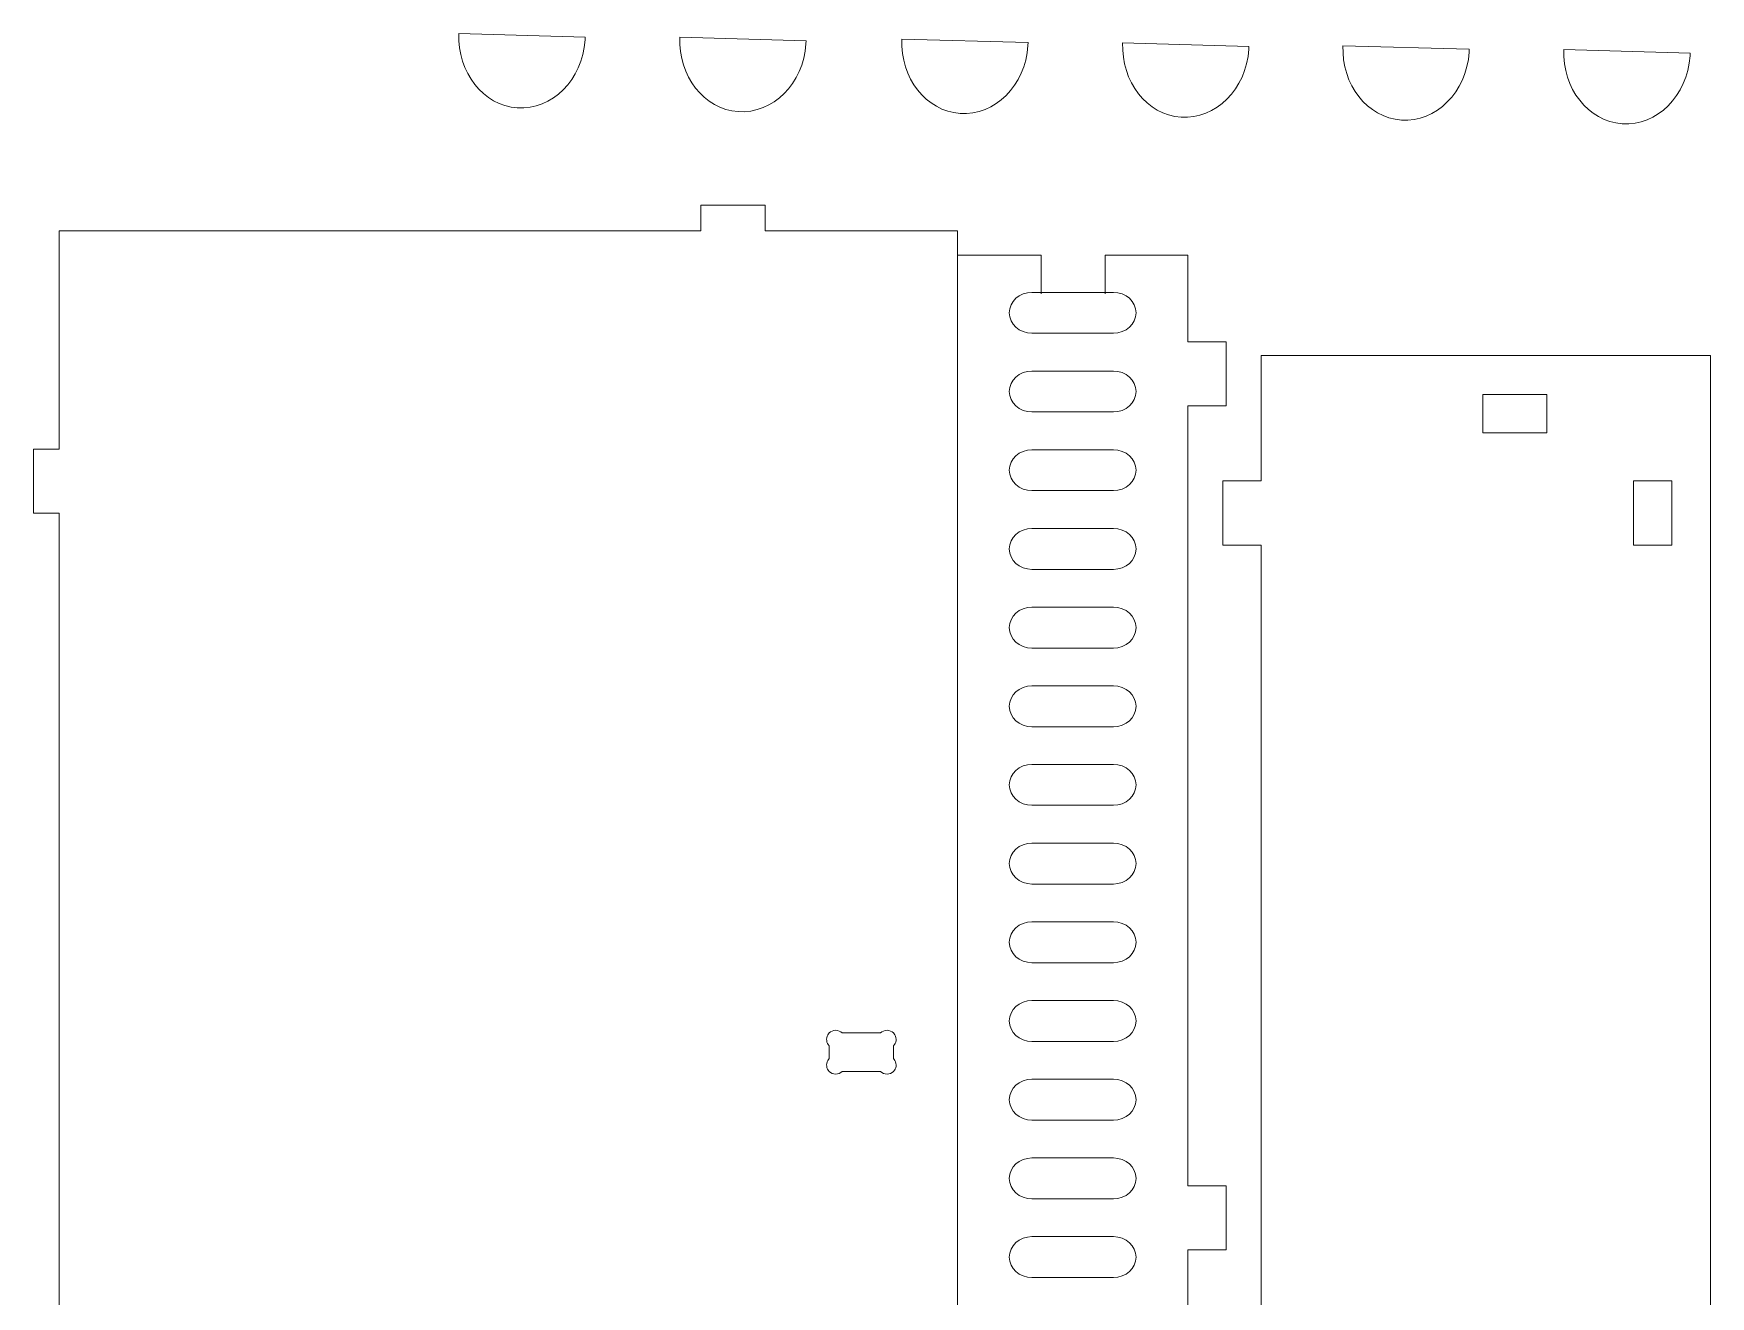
# Model space of a CAD drawing. Header units: millimetres. Extents: x 1623 to 2804, y 183 to 729.
# Drawn here: x 2377.6 to 2639, y 441.6 to 638.5 of the extents above; entities that cross this region are included whole.
import ezdxf

# ---------------------------------------------------------------- set-up
doc = ezdxf.new("R2010")
doc.units = ezdxf.units.MM
doc.header["$MEASUREMENT"] = 0
doc.layers.add('Camada 1', color=7, linetype='Continuous')

msp = doc.modelspace()

# ---------------------------------------------------------------- linework, layer by layer
at = {"layer": 'Camada 1', "color": 70, "lineweight": 9}
for points, knots in [([(2463.4652, 636.3013), (2463.4652, 636.3013), (2463.2422, 635.1925), (2463.2422, 635.1925), (2463.2422, 635.1925), (2463.2422, 635.1925), (2462.9284, 634.1308), (2462.9284, 634.1308), (2462.9284, 634.1308), (2462.9284, 634.1308), (2462.5302, 633.1182), (2462.5302, 633.1182), (2462.5302, 633.1182), (2462.5302, 633.1182), (2462.0518, 632.1615), (2462.0518, 632.1615), (2462.0518, 632.1615), (2462.0518, 632.1615), (2461.4986, 631.2676), (2461.4986, 631.2676), (2461.4986, 631.2676), (2461.4986, 631.2676), (2460.8755, 630.4395), (2460.8755, 630.4395), (2460.8755, 630.4395), (2460.8755, 630.4395), (2460.1895, 629.6834), (2460.1895, 629.6834), (2460.1895, 629.6834), (2460.1895, 629.6834), (2459.4431, 629.0044), (2459.4431, 629.0044), (2459.4431, 629.0044), (2459.4431, 629.0044), (2458.6442, 628.4094), (2458.6442, 628.4094), (2458.6442, 628.4094), (2458.6442, 628.4094), (2457.7971, 627.9009), (2457.7971, 627.9009), (2457.7971, 627.9009), (2457.7971, 627.9009), (2456.9077, 627.4869), (2456.9077, 627.4869), (2456.9077, 627.4869), (2456.9077, 627.4869), (2455.9808, 627.17), (2455.9808, 627.17), (2455.9808, 627.17), (2455.9808, 627.17), (2455.0213, 626.9585), (2455.0213, 626.9585), (2455.0213, 626.9585), (2455.0213, 626.9585), (2454.0338, 626.8553), (2454.0338, 626.8553), (2454.0338, 626.8553), (2454.0338, 626.8553), (2453.0269, 626.868), (2453.0269, 626.868), (2453.0269, 626.868), (2453.0269, 626.868), (2452.0455, 626.9912), (2452.0455, 626.9912), (2452.0455, 626.9912), (2452.0455, 626.9912), (2451.0995, 627.2228), (2451.0995, 627.2228), (2451.0995, 627.2228), (2451.0995, 627.2228), (2450.1933, 627.5539), (2450.1933, 627.5539), (2450.1933, 627.5539), (2450.1933, 627.5539), (2449.3287, 627.9812), (2449.3287, 627.9812), (2449.3287, 627.9812), (2449.3287, 627.9812), (2448.5135, 628.4961), (2448.5135, 628.4961), (2448.5135, 628.4961), (2448.5135, 628.4961), (2447.7501, 629.0969), (2447.7501, 629.0969), (2447.7501, 629.0969), (2447.7501, 629.0969), (2447.0428, 629.7747), (2447.0428, 629.7747), (2447.0428, 629.7747), (2447.0428, 629.7747), (2446.3977, 630.5252), (2446.3977, 630.5252), (2446.3977, 630.5252), (2446.3977, 630.5252), (2445.8157, 631.3424), (2445.8157, 631.3424), (2445.8157, 631.3424), (2445.8157, 631.3424), (2445.3044, 632.2196), (2445.3044, 632.2196), (2445.3044, 632.2196), (2445.3044, 632.2196), (2444.8675, 633.154), (2444.8675, 633.154), (2444.8675, 633.154), (2444.8675, 633.154), (2444.5067, 634.1371), (2444.5067, 634.1371), (2444.5067, 634.1371), (2444.5067, 634.1371), (2444.2286, 635.1646), (2444.2286, 635.1646), (2444.2286, 635.1646), (2444.2286, 635.1646), (2444.0369, 636.2307), (2444.0369, 636.2307), (2444.0369, 636.2307), (2444.0369, 636.2307), (2443.9375, 637.3292), (2443.9375, 637.3292), (2443.9375, 637.3292), (2443.9375, 637.3292), (2443.9323, 638.4548), (2443.9323, 638.4548), (2443.9323, 638.4548), (2443.9323, 638.4548), (2463.6143, 637.8943), (2463.6143, 637.8943), (2463.6143, 637.8943), (2463.6143, 637.8943), (2463.5914, 637.45), (2463.5914, 637.45), (2463.5914, 637.45), (2463.5914, 637.45), (2463.4652, 636.3013), (2463.4652, 636.3013)], [0, 0, 0, 0, 0.02857143, 0.02857143, 0.02857143, 0.02857143, 0.05714286, 0.05714286, 0.05714286, 0.05714286, 0.08571429, 0.08571429, 0.08571429, 0.08571429, 0.11428571, 0.11428571, 0.11428571, 0.11428571, 0.14285714, 0.14285714, 0.14285714, 0.14285714, 0.17142857, 0.17142857, 0.17142857, 0.17142857, 0.2, 0.2, 0.2, 0.2, 0.22857143, 0.22857143, 0.22857143, 0.22857143, 0.25714286, 0.25714286, 0.25714286, 0.25714286, 0.28571429, 0.28571429, 0.28571429, 0.28571429, 0.31428571, 0.31428571, 0.31428571, 0.31428571, 0.34285714, 0.34285714, 0.34285714, 0.34285714, 0.37142857, 0.37142857, 0.37142857, 0.37142857, 0.4, 0.4, 0.4, 0.4, 0.42857143, 0.42857143, 0.42857143, 0.42857143, 0.45714286, 0.45714286, 0.45714286, 0.45714286, 0.48571429, 0.48571429, 0.48571429, 0.48571429, 0.51428571, 0.51428571, 0.51428571, 0.51428571, 0.54285714, 0.54285714, 0.54285714, 0.54285714, 0.57142857, 0.57142857, 0.57142857, 0.57142857, 0.6, 0.6, 0.6, 0.6, 0.62857143, 0.62857143, 0.62857143, 0.62857143, 0.65714286, 0.65714286, 0.65714286, 0.65714286, 0.68571429, 0.68571429, 0.68571429, 0.68571429, 0.71428571, 0.71428571, 0.71428571, 0.71428571, 0.74285714, 0.74285714, 0.74285714, 0.74285714, 0.77142857, 0.77142857, 0.77142857, 0.77142857, 0.8, 0.8, 0.8, 0.8, 0.82857143, 0.82857143, 0.82857143, 0.82857143, 0.85714286, 0.85714286, 0.85714286, 0.85714286, 0.88571429, 0.88571429, 0.88571429, 0.88571429, 0.91428571, 0.91428571, 0.91428571, 0.91428571, 0.94285714, 0.94285714, 0.94285714, 0.94285714, 1, 1, 1, 1]), ([(2496.47, 631.5818), (2496.47, 631.5818), (2495.9173, 630.6867), (2495.9173, 630.6867), (2495.9173, 630.6867), (2495.9173, 630.6867), (2495.2941, 629.8584), (2495.2941, 629.8584), (2495.2941, 629.8584), (2495.2941, 629.8584), (2494.6065, 629.1031), (2494.6065, 629.1031), (2494.6065, 629.1031), (2494.6065, 629.1031), (2493.861, 628.4247), (2493.861, 628.4247), (2493.861, 628.4247), (2493.861, 628.4247), (2493.0628, 627.8283), (2493.0628, 627.8283), (2493.0628, 627.8283), (2493.0628, 627.8283), (2492.2158, 627.3202), (2492.2158, 627.3202), (2492.2158, 627.3202), (2492.2158, 627.3202), (2491.3264, 626.906), (2491.3264, 626.906), (2491.3264, 626.906), (2491.3264, 626.906), (2490.3988, 626.5904), (2490.3988, 626.5904), (2490.3988, 626.5904), (2490.3988, 626.5904), (2489.4382, 626.378), (2489.4382, 626.378), (2489.4382, 626.378), (2489.4382, 626.378), (2488.4525, 626.2745), (2488.4525, 626.2745), (2488.4525, 626.2745), (2488.4525, 626.2745), (2487.4445, 626.2865), (2487.4445, 626.2865), (2487.4445, 626.2865), (2487.4445, 626.2865), (2486.4635, 626.4116), (2486.4635, 626.4116), (2486.4635, 626.4116), (2486.4635, 626.4116), (2485.5183, 626.6418), (2485.5183, 626.6418), (2485.5183, 626.6418), (2485.5183, 626.6418), (2484.6099, 626.9737), (2484.6099, 626.9737), (2484.6099, 626.9737), (2484.6099, 626.9737), (2483.7476, 627.4005), (2483.7476, 627.4005), (2483.7476, 627.4005), (2483.7476, 627.4005), (2482.9313, 627.9163), (2482.9313, 627.9163), (2482.9313, 627.9163), (2482.9313, 627.9163), (2482.169, 628.5159), (2482.169, 628.5159), (2482.169, 628.5159), (2482.169, 628.5159), (2481.4614, 629.1939), (2481.4614, 629.1939), (2481.4614, 629.1939), (2481.4614, 629.1939), (2480.8154, 629.9438), (2480.8154, 629.9438), (2480.8154, 629.9438), (2480.8154, 629.9438), (2480.2346, 630.7616), (2480.2346, 630.7616), (2480.2346, 630.7616), (2480.2346, 630.7616), (2479.7225, 631.6399), (2479.7225, 631.6399), (2479.7225, 631.6399), (2479.7225, 631.6399), (2479.2839, 632.5732), (2479.2839, 632.5732), (2479.2839, 632.5732), (2479.2839, 632.5732), (2478.9255, 633.5561), (2478.9255, 633.5561), (2478.9255, 633.5561), (2478.9255, 633.5561), (2478.6472, 634.5837), (2478.6472, 634.5837), (2478.6472, 634.5837), (2478.6472, 634.5837), (2478.4555, 635.6498), (2478.4555, 635.6498), (2478.4555, 635.6498), (2478.4555, 635.6498), (2478.3563, 636.7482), (2478.3563, 636.7482), (2478.3563, 636.7482), (2478.3563, 636.7482), (2478.3502, 637.8751), (2478.3502, 637.8751), (2478.3502, 637.8751), (2478.3502, 637.8751), (2498.0322, 637.3147), (2498.0322, 637.3147), (2498.0322, 637.3147), (2498.0322, 637.3147), (2498.0102, 636.869), (2498.0102, 636.869), (2498.0102, 636.869), (2498.0102, 636.869), (2497.8839, 635.7203), (2497.8839, 635.7203), (2497.8839, 635.7203), (2497.8839, 635.7203), (2497.6602, 634.6127), (2497.6602, 634.6127), (2497.6602, 634.6127), (2497.6602, 634.6127), (2497.3472, 633.5496), (2497.3472, 633.5496), (2497.3472, 633.5496), (2497.3472, 633.5496), (2496.949, 632.5373), (2496.949, 632.5373), (2496.949, 632.5373), (2496.949, 632.5373), (2496.47, 631.5818), (2496.47, 631.5818)], [0, 0, 0, 0, 0.02857143, 0.02857143, 0.02857143, 0.02857143, 0.05714286, 0.05714286, 0.05714286, 0.05714286, 0.08571429, 0.08571429, 0.08571429, 0.08571429, 0.11428571, 0.11428571, 0.11428571, 0.11428571, 0.14285714, 0.14285714, 0.14285714, 0.14285714, 0.17142857, 0.17142857, 0.17142857, 0.17142857, 0.2, 0.2, 0.2, 0.2, 0.22857143, 0.22857143, 0.22857143, 0.22857143, 0.25714286, 0.25714286, 0.25714286, 0.25714286, 0.28571429, 0.28571429, 0.28571429, 0.28571429, 0.31428571, 0.31428571, 0.31428571, 0.31428571, 0.34285714, 0.34285714, 0.34285714, 0.34285714, 0.37142857, 0.37142857, 0.37142857, 0.37142857, 0.4, 0.4, 0.4, 0.4, 0.42857143, 0.42857143, 0.42857143, 0.42857143, 0.45714286, 0.45714286, 0.45714286, 0.45714286, 0.48571429, 0.48571429, 0.48571429, 0.48571429, 0.51428571, 0.51428571, 0.51428571, 0.51428571, 0.54285714, 0.54285714, 0.54285714, 0.54285714, 0.57142857, 0.57142857, 0.57142857, 0.57142857, 0.6, 0.6, 0.6, 0.6, 0.62857143, 0.62857143, 0.62857143, 0.62857143, 0.65714286, 0.65714286, 0.65714286, 0.65714286, 0.68571429, 0.68571429, 0.68571429, 0.68571429, 0.71428571, 0.71428571, 0.71428571, 0.71428571, 0.74285714, 0.74285714, 0.74285714, 0.74285714, 0.77142857, 0.77142857, 0.77142857, 0.77142857, 0.8, 0.8, 0.8, 0.8, 0.82857143, 0.82857143, 0.82857143, 0.82857143, 0.85714286, 0.85714286, 0.85714286, 0.85714286, 0.88571429, 0.88571429, 0.88571429, 0.88571429, 0.91428571, 0.91428571, 0.91428571, 0.91428571, 0.94285714, 0.94285714, 0.94285714, 0.94285714, 1, 1, 1, 1]), ([(2528.4508, 628.1417), (2528.4508, 628.1417), (2527.6529, 627.5457), (2527.6529, 627.5457), (2527.6529, 627.5457), (2527.6529, 627.5457), (2526.8054, 627.0375), (2526.8054, 627.0375), (2526.8054, 627.0375), (2526.8054, 627.0375), (2525.916, 626.6233), (2525.916, 626.6233), (2525.916, 626.6233), (2525.916, 626.6233), (2524.9886, 626.3075), (2524.9886, 626.3075), (2524.9886, 626.3075), (2524.9886, 626.3075), (2524.029, 626.0961), (2524.029, 626.0961), (2524.029, 626.0961), (2524.029, 626.0961), (2523.0424, 625.9916), (2523.0424, 625.9916), (2523.0424, 625.9916), (2523.0424, 625.9916), (2522.0351, 626.0044), (2522.0351, 626.0044), (2522.0351, 626.0044), (2522.0351, 626.0044), (2521.0533, 626.1287), (2521.0533, 626.1287), (2521.0533, 626.1287), (2521.0533, 626.1287), (2520.108, 626.3591), (2520.108, 626.3591), (2520.108, 626.3591), (2520.108, 626.3591), (2519.2009, 626.6914), (2519.2009, 626.6914), (2519.2009, 626.6914), (2519.2009, 626.6914), (2518.3373, 627.1176), (2518.3373, 627.1176), (2518.3373, 627.1176), (2518.3373, 627.1176), (2517.5212, 627.6335), (2517.5212, 627.6335), (2517.5212, 627.6335), (2517.5212, 627.6335), (2516.7584, 628.2332), (2516.7584, 628.2332), (2516.7584, 628.2332), (2516.7584, 628.2332), (2516.0512, 628.9112), (2516.0512, 628.9112), (2516.0512, 628.9112), (2516.0512, 628.9112), (2515.4061, 629.6617), (2515.4061, 629.6617), (2515.4061, 629.6617), (2515.4061, 629.6617), (2514.8241, 630.4788), (2514.8241, 630.4788), (2514.8241, 630.4788), (2514.8241, 630.4788), (2514.3121, 631.3572), (2514.3121, 631.3572), (2514.3121, 631.3572), (2514.3121, 631.3572), (2513.8739, 632.2906), (2513.8739, 632.2906), (2513.8739, 632.2906), (2513.8739, 632.2906), (2513.5152, 633.2733), (2513.5152, 633.2733), (2513.5152, 633.2733), (2513.5152, 633.2733), (2513.237, 634.301), (2513.237, 634.301), (2513.237, 634.301), (2513.237, 634.301), (2513.0453, 635.3671), (2513.0453, 635.3671), (2513.0453, 635.3671), (2513.0453, 635.3671), (2512.9458, 636.4655), (2512.9458, 636.4655), (2512.9458, 636.4655), (2512.9458, 636.4655), (2512.94, 637.5925), (2512.94, 637.5925), (2512.94, 637.5925), (2512.94, 637.5925), (2532.6221, 637.0318), (2532.6221, 637.0318), (2532.6221, 637.0318), (2532.6221, 637.0318), (2532.5998, 636.5864), (2532.5998, 636.5864), (2532.5998, 636.5864), (2532.5998, 636.5864), (2532.4736, 635.4377), (2532.4736, 635.4377), (2532.4736, 635.4377), (2532.4736, 635.4377), (2532.2499, 634.3301), (2532.2499, 634.3301), (2532.2499, 634.3301), (2532.2499, 634.3301), (2531.9371, 633.2669), (2531.9371, 633.2669), (2531.9371, 633.2669), (2531.9371, 633.2669), (2531.5386, 632.2545), (2531.5386, 632.2545), (2531.5386, 632.2545), (2531.5386, 632.2545), (2531.0595, 631.299), (2531.0595, 631.299), (2531.0595, 631.299), (2531.0595, 631.299), (2530.5073, 630.4039), (2530.5073, 630.4039), (2530.5073, 630.4039), (2530.5073, 630.4039), (2529.8841, 629.5757), (2529.8841, 629.5757), (2529.8841, 629.5757), (2529.8841, 629.5757), (2529.1972, 628.8209), (2529.1972, 628.8209), (2529.1972, 628.8209), (2529.1972, 628.8209), (2528.4508, 628.1417), (2528.4508, 628.1417)], [0, 0, 0, 0, 0.02857143, 0.02857143, 0.02857143, 0.02857143, 0.05714286, 0.05714286, 0.05714286, 0.05714286, 0.08571429, 0.08571429, 0.08571429, 0.08571429, 0.11428571, 0.11428571, 0.11428571, 0.11428571, 0.14285714, 0.14285714, 0.14285714, 0.14285714, 0.17142857, 0.17142857, 0.17142857, 0.17142857, 0.2, 0.2, 0.2, 0.2, 0.22857143, 0.22857143, 0.22857143, 0.22857143, 0.25714286, 0.25714286, 0.25714286, 0.25714286, 0.28571429, 0.28571429, 0.28571429, 0.28571429, 0.31428571, 0.31428571, 0.31428571, 0.31428571, 0.34285714, 0.34285714, 0.34285714, 0.34285714, 0.37142857, 0.37142857, 0.37142857, 0.37142857, 0.4, 0.4, 0.4, 0.4, 0.42857143, 0.42857143, 0.42857143, 0.42857143, 0.45714286, 0.45714286, 0.45714286, 0.45714286, 0.48571429, 0.48571429, 0.48571429, 0.48571429, 0.51428571, 0.51428571, 0.51428571, 0.51428571, 0.54285714, 0.54285714, 0.54285714, 0.54285714, 0.57142857, 0.57142857, 0.57142857, 0.57142857, 0.6, 0.6, 0.6, 0.6, 0.62857143, 0.62857143, 0.62857143, 0.62857143, 0.65714286, 0.65714286, 0.65714286, 0.65714286, 0.68571429, 0.68571429, 0.68571429, 0.68571429, 0.71428571, 0.71428571, 0.71428571, 0.71428571, 0.74285714, 0.74285714, 0.74285714, 0.74285714, 0.77142857, 0.77142857, 0.77142857, 0.77142857, 0.8, 0.8, 0.8, 0.8, 0.82857143, 0.82857143, 0.82857143, 0.82857143, 0.85714286, 0.85714286, 0.85714286, 0.85714286, 0.88571429, 0.88571429, 0.88571429, 0.88571429, 0.91428571, 0.91428571, 0.91428571, 0.91428571, 0.94285714, 0.94285714, 0.94285714, 0.94285714, 1, 1, 1, 1]), ([(2566.6687, 633.7491), (2566.6687, 633.7491), (2566.3557, 632.686), (2566.3557, 632.686), (2566.3557, 632.686), (2566.3557, 632.686), (2565.9567, 631.6749), (2565.9567, 631.6749), (2565.9567, 631.6749), (2565.9567, 631.6749), (2565.4783, 630.7182), (2565.4783, 630.7182), (2565.4783, 630.7182), (2565.4783, 630.7182), (2564.9252, 629.8242), (2564.9252, 629.8242), (2564.9252, 629.8242), (2564.9252, 629.8242), (2564.3019, 628.9961), (2564.3019, 628.9961), (2564.3019, 628.9961), (2564.3019, 628.9961), (2563.6151, 628.2393), (2563.6151, 628.2393), (2563.6151, 628.2393), (2563.6151, 628.2393), (2562.8697, 627.5611), (2562.8697, 627.5611), (2562.8697, 627.5611), (2562.8697, 627.5611), (2562.0709, 626.9661), (2562.0709, 626.9661), (2562.0709, 626.9661), (2562.0709, 626.9661), (2561.2234, 626.4578), (2561.2234, 626.4578), (2561.2234, 626.4578), (2561.2234, 626.4578), (2560.3341, 626.0436), (2560.3341, 626.0436), (2560.3341, 626.0436), (2560.3341, 626.0436), (2559.4074, 625.7265), (2559.4074, 625.7265), (2559.4074, 625.7265), (2559.4074, 625.7265), (2558.4468, 625.5143), (2558.4468, 625.5143), (2558.4468, 625.5143), (2558.4468, 625.5143), (2557.4604, 625.412), (2557.4604, 625.412), (2557.4604, 625.412), (2557.4604, 625.412), (2556.4529, 625.4229), (2556.4529, 625.4229), (2556.4529, 625.4229), (2556.4529, 625.4229), (2555.472, 625.5478), (2555.472, 625.5478), (2555.472, 625.5478), (2555.472, 625.5478), (2554.5261, 625.7793), (2554.5261, 625.7793), (2554.5261, 625.7793), (2554.5261, 625.7793), (2553.6186, 626.1098), (2553.6186, 626.1098), (2553.6186, 626.1098), (2553.6186, 626.1098), (2552.7551, 626.538), (2552.7551, 626.538), (2552.7551, 626.538), (2552.7551, 626.538), (2551.9399, 627.0525), (2551.9399, 627.0525), (2551.9399, 627.0525), (2551.9399, 627.0525), (2551.1766, 627.6533), (2551.1766, 627.6533), (2551.1766, 627.6533), (2551.1766, 627.6533), (2550.4692, 628.3313), (2550.4692, 628.3313), (2550.4692, 628.3313), (2550.4692, 628.3313), (2549.8232, 629.0813), (2549.8232, 629.0813), (2549.8232, 629.0813), (2549.8232, 629.0813), (2549.2429, 629.898), (2549.2429, 629.898), (2549.2429, 629.898), (2549.2429, 629.898), (2548.7308, 630.7763), (2548.7308, 630.7763), (2548.7308, 630.7763), (2548.7308, 630.7763), (2548.2926, 631.7098), (2548.2926, 631.7098), (2548.2926, 631.7098), (2548.2926, 631.7098), (2547.9332, 632.6937), (2547.9332, 632.6937), (2547.9332, 632.6937), (2547.9332, 632.6937), (2547.6549, 633.7213), (2547.6549, 633.7213), (2547.6549, 633.7213), (2547.6549, 633.7213), (2547.4641, 634.7861), (2547.4641, 634.7861), (2547.4641, 634.7861), (2547.4641, 634.7861), (2547.3639, 635.8858), (2547.3639, 635.8858), (2547.3639, 635.8858), (2547.3639, 635.8858), (2547.3587, 637.0115), (2547.3587, 637.0115), (2547.3587, 637.0115), (2547.3587, 637.0115), (2567.0408, 636.451), (2567.0408, 636.451), (2567.0408, 636.451), (2567.0408, 636.451), (2567.0186, 636.0055), (2567.0186, 636.0055), (2567.0186, 636.0055), (2567.0186, 636.0055), (2566.8917, 634.8579), (2566.8917, 634.8579), (2566.8917, 634.8579), (2566.8917, 634.8579), (2566.6687, 633.7491), (2566.6687, 633.7491)], [0, 0, 0, 0, 0.02857143, 0.02857143, 0.02857143, 0.02857143, 0.05714286, 0.05714286, 0.05714286, 0.05714286, 0.08571429, 0.08571429, 0.08571429, 0.08571429, 0.11428571, 0.11428571, 0.11428571, 0.11428571, 0.14285714, 0.14285714, 0.14285714, 0.14285714, 0.17142857, 0.17142857, 0.17142857, 0.17142857, 0.2, 0.2, 0.2, 0.2, 0.22857143, 0.22857143, 0.22857143, 0.22857143, 0.25714286, 0.25714286, 0.25714286, 0.25714286, 0.28571429, 0.28571429, 0.28571429, 0.28571429, 0.31428571, 0.31428571, 0.31428571, 0.31428571, 0.34285714, 0.34285714, 0.34285714, 0.34285714, 0.37142857, 0.37142857, 0.37142857, 0.37142857, 0.4, 0.4, 0.4, 0.4, 0.42857143, 0.42857143, 0.42857143, 0.42857143, 0.45714286, 0.45714286, 0.45714286, 0.45714286, 0.48571429, 0.48571429, 0.48571429, 0.48571429, 0.51428571, 0.51428571, 0.51428571, 0.51428571, 0.54285714, 0.54285714, 0.54285714, 0.54285714, 0.57142857, 0.57142857, 0.57142857, 0.57142857, 0.6, 0.6, 0.6, 0.6, 0.62857143, 0.62857143, 0.62857143, 0.62857143, 0.65714286, 0.65714286, 0.65714286, 0.65714286, 0.68571429, 0.68571429, 0.68571429, 0.68571429, 0.71428571, 0.71428571, 0.71428571, 0.71428571, 0.74285714, 0.74285714, 0.74285714, 0.74285714, 0.77142857, 0.77142857, 0.77142857, 0.77142857, 0.8, 0.8, 0.8, 0.8, 0.82857143, 0.82857143, 0.82857143, 0.82857143, 0.85714286, 0.85714286, 0.85714286, 0.85714286, 0.88571429, 0.88571429, 0.88571429, 0.88571429, 0.91428571, 0.91428571, 0.91428571, 0.91428571, 0.94285714, 0.94285714, 0.94285714, 0.94285714, 1, 1, 1, 1]), ([(2595.5571, 626.0061), (2595.5571, 626.0061), (2594.6667, 625.5913), (2594.6667, 625.5913), (2594.6667, 625.5913), (2594.6667, 625.5913), (2593.7397, 625.2742), (2593.7397, 625.2742), (2593.7397, 625.2742), (2593.7397, 625.2742), (2592.7804, 625.0627), (2592.7804, 625.0627), (2592.7804, 625.0627), (2592.7804, 625.0627), (2591.7939, 624.9603), (2591.7939, 624.9603), (2591.7939, 624.9603), (2591.7939, 624.9603), (2590.7864, 624.971), (2590.7864, 624.971), (2590.7864, 624.971), (2590.7864, 624.971), (2589.8056, 625.0963), (2589.8056, 625.0963), (2589.8056, 625.0963), (2589.8056, 625.0963), (2588.8586, 625.327), (2588.8586, 625.327), (2588.8586, 625.327), (2588.8586, 625.327), (2587.9523, 625.6582), (2587.9523, 625.6582), (2587.9523, 625.6582), (2587.9523, 625.6582), (2587.0887, 626.0865), (2587.0887, 626.0865), (2587.0887, 626.0865), (2587.0887, 626.0865), (2586.2734, 626.6012), (2586.2734, 626.6012), (2586.2734, 626.6012), (2586.2734, 626.6012), (2585.5101, 627.2018), (2585.5101, 627.2018), (2585.5101, 627.2018), (2585.5101, 627.2018), (2584.8028, 627.8798), (2584.8028, 627.8798), (2584.8028, 627.8798), (2584.8028, 627.8798), (2584.1567, 628.6298), (2584.1567, 628.6298), (2584.1567, 628.6298), (2584.1567, 628.6298), (2583.5766, 629.4464), (2583.5766, 629.4464), (2583.5766, 629.4464), (2583.5766, 629.4464), (2583.0645, 630.3247), (2583.0645, 630.3247), (2583.0645, 630.3247), (2583.0645, 630.3247), (2582.6262, 631.2582), (2582.6262, 631.2582), (2582.6262, 631.2582), (2582.6262, 631.2582), (2582.2668, 632.242), (2582.2668, 632.242), (2582.2668, 632.242), (2582.2668, 632.242), (2581.9886, 633.2698), (2581.9886, 633.2698), (2581.9886, 633.2698), (2581.9886, 633.2698), (2581.7977, 634.3347), (2581.7977, 634.3347), (2581.7977, 634.3347), (2581.7977, 634.3347), (2581.6963, 635.4333), (2581.6963, 635.4333), (2581.6963, 635.4333), (2581.6963, 635.4333), (2581.6923, 636.5598), (2581.6923, 636.5598), (2581.6923, 636.5598), (2581.6923, 636.5598), (2601.373, 635.9986), (2601.373, 635.9986), (2601.373, 635.9986), (2601.373, 635.9986), (2601.3523, 635.5539), (2601.3523, 635.5539), (2601.3523, 635.5539), (2601.3523, 635.5539), (2601.2252, 634.4063), (2601.2252, 634.4063), (2601.2252, 634.4063), (2601.2252, 634.4063), (2601.0023, 633.2973), (2601.0023, 633.2973), (2601.0023, 633.2973), (2601.0023, 633.2973), (2600.6894, 632.2344), (2600.6894, 632.2344), (2600.6894, 632.2344), (2600.6894, 632.2344), (2600.2902, 631.2232), (2600.2902, 631.2232), (2600.2902, 631.2232), (2600.2902, 631.2232), (2599.8117, 630.2667), (2599.8117, 630.2667), (2599.8117, 630.2667), (2599.8117, 630.2667), (2599.2575, 629.3718), (2599.2575, 629.3718), (2599.2575, 629.3718), (2599.2575, 629.3718), (2598.6354, 628.5445), (2598.6354, 628.5445), (2598.6354, 628.5445), (2598.6354, 628.5445), (2597.9485, 627.7876), (2597.9485, 627.7876), (2597.9485, 627.7876), (2597.9485, 627.7876), (2597.2031, 627.1091), (2597.2031, 627.1091), (2597.2031, 627.1091), (2597.2031, 627.1091), (2596.4044, 626.5144), (2596.4044, 626.5144), (2596.4044, 626.5144), (2596.4044, 626.5144), (2595.5571, 626.0061), (2595.5571, 626.0061)], [0, 0, 0, 0, 0.02857143, 0.02857143, 0.02857143, 0.02857143, 0.05714286, 0.05714286, 0.05714286, 0.05714286, 0.08571429, 0.08571429, 0.08571429, 0.08571429, 0.11428571, 0.11428571, 0.11428571, 0.11428571, 0.14285714, 0.14285714, 0.14285714, 0.14285714, 0.17142857, 0.17142857, 0.17142857, 0.17142857, 0.2, 0.2, 0.2, 0.2, 0.22857143, 0.22857143, 0.22857143, 0.22857143, 0.25714286, 0.25714286, 0.25714286, 0.25714286, 0.28571429, 0.28571429, 0.28571429, 0.28571429, 0.31428571, 0.31428571, 0.31428571, 0.31428571, 0.34285714, 0.34285714, 0.34285714, 0.34285714, 0.37142857, 0.37142857, 0.37142857, 0.37142857, 0.4, 0.4, 0.4, 0.4, 0.42857143, 0.42857143, 0.42857143, 0.42857143, 0.45714286, 0.45714286, 0.45714286, 0.45714286, 0.48571429, 0.48571429, 0.48571429, 0.48571429, 0.51428571, 0.51428571, 0.51428571, 0.51428571, 0.54285714, 0.54285714, 0.54285714, 0.54285714, 0.57142857, 0.57142857, 0.57142857, 0.57142857, 0.6, 0.6, 0.6, 0.6, 0.62857143, 0.62857143, 0.62857143, 0.62857143, 0.65714286, 0.65714286, 0.65714286, 0.65714286, 0.68571429, 0.68571429, 0.68571429, 0.68571429, 0.71428571, 0.71428571, 0.71428571, 0.71428571, 0.74285714, 0.74285714, 0.74285714, 0.74285714, 0.77142857, 0.77142857, 0.77142857, 0.77142857, 0.8, 0.8, 0.8, 0.8, 0.82857143, 0.82857143, 0.82857143, 0.82857143, 0.85714286, 0.85714286, 0.85714286, 0.85714286, 0.88571429, 0.88571429, 0.88571429, 0.88571429, 0.91428571, 0.91428571, 0.91428571, 0.91428571, 0.94285714, 0.94285714, 0.94285714, 0.94285714, 1, 1, 1, 1]), ([(2621.5063, 625.5047), (2621.5063, 625.5047), (2620.6915, 626.0214), (2620.6915, 626.0214), (2620.6915, 626.0214), (2620.6915, 626.0214), (2619.929, 626.621), (2619.929, 626.621), (2619.929, 626.621), (2619.929, 626.621), (2619.2217, 627.2989), (2619.2217, 627.2989), (2619.2217, 627.2989), (2619.2217, 627.2989), (2618.5755, 628.0488), (2618.5755, 628.0488), (2618.5755, 628.0488), (2618.5755, 628.0488), (2617.9946, 628.8667), (2617.9946, 628.8667), (2617.9946, 628.8667), (2617.9946, 628.8667), (2617.4825, 629.745), (2617.4825, 629.745), (2617.4825, 629.745), (2617.4825, 629.745), (2617.045, 630.6773), (2617.045, 630.6773), (2617.045, 630.6773), (2617.045, 630.6773), (2616.6842, 631.6606), (2616.6842, 631.6606), (2616.6842, 631.6606), (2616.6842, 631.6606), (2616.4072, 632.6887), (2616.4072, 632.6887), (2616.4072, 632.6887), (2616.4072, 632.6887), (2616.2157, 633.7549), (2616.2157, 633.7549), (2616.2157, 633.7549), (2616.2157, 633.7549), (2616.1153, 634.8527), (2616.1153, 634.8527), (2616.1153, 634.8527), (2616.1153, 634.8527), (2616.1098, 635.9782), (2616.1098, 635.9782), (2616.1098, 635.9782), (2616.1098, 635.9782), (2635.7919, 635.4177), (2635.7919, 635.4177), (2635.7919, 635.4177), (2635.7919, 635.4177), (2635.7703, 634.9743), (2635.7703, 634.9743), (2635.7703, 634.9743), (2635.7703, 634.9743), (2635.644, 633.8254), (2635.644, 633.8254), (2635.644, 633.8254), (2635.644, 633.8254), (2635.4204, 632.7177), (2635.4204, 632.7177), (2635.4204, 632.7177), (2635.4204, 632.7177), (2635.1072, 631.6548), (2635.1072, 631.6548), (2635.1072, 631.6548), (2635.1072, 631.6548), (2634.709, 630.6423), (2634.709, 630.6423), (2634.709, 630.6423), (2634.709, 630.6423), (2634.2296, 629.6871), (2634.2296, 629.6871), (2634.2296, 629.6871), (2634.2296, 629.6871), (2633.6762, 628.791), (2633.6762, 628.791), (2633.6762, 628.791), (2633.6762, 628.791), (2633.0543, 627.9638), (2633.0543, 627.9638), (2633.0543, 627.9638), (2633.0543, 627.9638), (2632.3666, 627.2079), (2632.3666, 627.2079), (2632.3666, 627.2079), (2632.3666, 627.2079), (2631.6212, 626.5297), (2631.6212, 626.5297), (2631.6212, 626.5297), (2631.6212, 626.5297), (2630.822, 625.9329), (2630.822, 625.9329), (2630.822, 625.9329), (2630.822, 625.9329), (2629.9756, 625.4252), (2629.9756, 625.4252), (2629.9756, 625.4252), (2629.9756, 625.4252), (2629.0854, 625.0103), (2629.0854, 625.0103), (2629.0854, 625.0103), (2629.0854, 625.0103), (2628.1578, 624.6945), (2628.1578, 624.6945), (2628.1578, 624.6945), (2628.1578, 624.6945), (2627.1992, 624.4819), (2627.1992, 624.4819), (2627.1992, 624.4819), (2627.1992, 624.4819), (2626.2125, 624.3796), (2626.2125, 624.3796), (2626.2125, 624.3796), (2626.2125, 624.3796), (2625.2045, 624.3914), (2625.2045, 624.3914), (2625.2045, 624.3914), (2625.2045, 624.3914), (2624.2236, 624.5165), (2624.2236, 624.5165), (2624.2236, 624.5165), (2624.2236, 624.5165), (2623.2773, 624.7463), (2623.2773, 624.7463), (2623.2773, 624.7463), (2623.2773, 624.7463), (2622.3702, 625.0786), (2622.3702, 625.0786), (2622.3702, 625.0786), (2622.3702, 625.0786), (2621.5063, 625.5047), (2621.5063, 625.5047)], [0, 0, 0, 0, 0.02857143, 0.02857143, 0.02857143, 0.02857143, 0.05714286, 0.05714286, 0.05714286, 0.05714286, 0.08571429, 0.08571429, 0.08571429, 0.08571429, 0.11428571, 0.11428571, 0.11428571, 0.11428571, 0.14285714, 0.14285714, 0.14285714, 0.14285714, 0.17142857, 0.17142857, 0.17142857, 0.17142857, 0.2, 0.2, 0.2, 0.2, 0.22857143, 0.22857143, 0.22857143, 0.22857143, 0.25714286, 0.25714286, 0.25714286, 0.25714286, 0.28571429, 0.28571429, 0.28571429, 0.28571429, 0.31428571, 0.31428571, 0.31428571, 0.31428571, 0.34285714, 0.34285714, 0.34285714, 0.34285714, 0.37142857, 0.37142857, 0.37142857, 0.37142857, 0.4, 0.4, 0.4, 0.4, 0.42857143, 0.42857143, 0.42857143, 0.42857143, 0.45714286, 0.45714286, 0.45714286, 0.45714286, 0.48571429, 0.48571429, 0.48571429, 0.48571429, 0.51428571, 0.51428571, 0.51428571, 0.51428571, 0.54285714, 0.54285714, 0.54285714, 0.54285714, 0.57142857, 0.57142857, 0.57142857, 0.57142857, 0.6, 0.6, 0.6, 0.6, 0.62857143, 0.62857143, 0.62857143, 0.62857143, 0.65714286, 0.65714286, 0.65714286, 0.65714286, 0.68571429, 0.68571429, 0.68571429, 0.68571429, 0.71428571, 0.71428571, 0.71428571, 0.71428571, 0.74285714, 0.74285714, 0.74285714, 0.74285714, 0.77142857, 0.77142857, 0.77142857, 0.77142857, 0.8, 0.8, 0.8, 0.8, 0.82857143, 0.82857143, 0.82857143, 0.82857143, 0.85714286, 0.85714286, 0.85714286, 0.85714286, 0.88571429, 0.88571429, 0.88571429, 0.88571429, 0.91428571, 0.91428571, 0.91428571, 0.91428571, 0.94285714, 0.94285714, 0.94285714, 0.94285714, 1, 1, 1, 1]), ([(2521.6386, 245.8938), (2521.6386, 245.8938), (2521.6386, 239.6938), (2521.6386, 239.6938), (2521.6386, 239.6938), (2521.6386, 239.6938), (2491.6386, 239.6938), (2491.6386, 239.6938), (2491.6386, 239.6938), (2491.6386, 239.6938), (2491.6386, 235.6938), (2491.6386, 235.6938), (2491.6386, 235.6938), (2491.6386, 235.6938), (2481.6386, 235.6938), (2481.6386, 235.6938), (2481.6386, 235.6938), (2481.6386, 235.6938), (2481.6386, 239.6938), (2481.6386, 239.6938), (2481.6386, 239.6938), (2481.6386, 239.6938), (2381.6386, 239.6938), (2381.6386, 239.6938), (2381.6386, 239.6938), (2381.6386, 239.6938), (2381.6386, 273.6938), (2381.6386, 273.6938), (2381.6386, 273.6938), (2381.6386, 273.6938), (2377.6386, 273.6938), (2377.6386, 273.6938), (2377.6386, 273.6938), (2377.6386, 273.6938), (2377.6386, 283.6938), (2377.6386, 283.6938), (2377.6386, 283.6938), (2377.6386, 283.6938), (2381.6386, 283.6938), (2381.6386, 283.6938), (2381.6386, 283.6938), (2381.6386, 283.6938), (2381.6386, 418.6938), (2381.6386, 418.6938), (2381.6386, 418.6938), (2381.6386, 418.6938), (2381.6386, 428.6938), (2381.6386, 428.6938), (2381.6386, 428.6938), (2381.6386, 428.6938), (2381.6386, 563.6938), (2381.6386, 563.6938), (2381.6386, 563.6938), (2381.6386, 563.6938), (2377.6386, 563.6938), (2377.6386, 563.6938), (2377.6386, 563.6938), (2377.6386, 563.6938), (2377.6386, 573.6938), (2377.6386, 573.6938), (2377.6386, 573.6938), (2377.6386, 573.6938), (2381.6386, 573.6938), (2381.6386, 573.6938), (2381.6386, 573.6938), (2381.6386, 573.6938), (2381.6386, 607.6938), (2381.6386, 607.6938), (2381.6386, 607.6938), (2381.6386, 607.6938), (2481.6386, 607.6938), (2481.6386, 607.6938), (2481.6386, 607.6938), (2481.6386, 607.6938), (2481.6386, 611.6938), (2481.6386, 611.6938), (2481.6386, 611.6938), (2481.6386, 611.6938), (2491.6386, 611.6938), (2491.6386, 611.6938), (2491.6386, 611.6938), (2491.6386, 611.6938), (2491.6386, 607.6938), (2491.6386, 607.6938), (2491.6386, 607.6938), (2491.6386, 607.6938), (2521.6386, 607.6938), (2521.6386, 607.6938), (2521.6386, 607.6938), (2521.6386, 607.6938), (2521.6386, 603.8938), (2521.6386, 603.8938)], [0, 0, 0, 0, 0.04166667, 0.04166667, 0.04166667, 0.04166667, 0.08333333, 0.08333333, 0.08333333, 0.08333333, 0.125, 0.125, 0.125, 0.125, 0.16666667, 0.16666667, 0.16666667, 0.16666667, 0.20833333, 0.20833333, 0.20833333, 0.20833333, 0.25, 0.25, 0.25, 0.25, 0.29166667, 0.29166667, 0.29166667, 0.29166667, 0.33333333, 0.33333333, 0.33333333, 0.33333333, 0.375, 0.375, 0.375, 0.375, 0.41666667, 0.41666667, 0.41666667, 0.41666667, 0.45833333, 0.45833333, 0.45833333, 0.45833333, 0.5, 0.5, 0.5, 0.5, 0.54166667, 0.54166667, 0.54166667, 0.54166667, 0.58333333, 0.58333333, 0.58333333, 0.58333333, 0.625, 0.625, 0.625, 0.625, 0.66666667, 0.66666667, 0.66666667, 0.66666667, 0.70833333, 0.70833333, 0.70833333, 0.70833333, 0.75, 0.75, 0.75, 0.75, 0.79166667, 0.79166667, 0.79166667, 0.79166667, 0.83333333, 0.83333333, 0.83333333, 0.83333333, 0.875, 0.875, 0.875, 0.875, 0.91666667, 0.91666667, 0.91666667, 0.91666667, 1, 1, 1, 1]), ([(2557.5076, 303.8938), (2557.5076, 303.8938), (2557.5076, 317.185), (2557.5076, 317.185), (2557.5076, 317.185), (2557.5076, 317.185), (2563.5076, 317.185), (2563.5076, 317.185), (2563.5076, 317.185), (2563.5076, 317.185), (2563.5076, 327.185), (2563.5076, 327.185), (2563.5076, 327.185), (2563.5076, 327.185), (2557.5076, 327.185), (2557.5076, 327.185), (2557.5076, 327.185), (2557.5076, 327.185), (2557.5076, 448.8938), (2557.5076, 448.8938), (2557.5076, 448.8938), (2557.5076, 448.8938), (2563.5076, 448.8938), (2563.5076, 448.8938), (2563.5076, 448.8938), (2563.5076, 448.8938), (2563.5076, 458.8938), (2563.5076, 458.8938), (2563.5076, 458.8938), (2563.5076, 458.8938), (2557.5076, 458.8938), (2557.5076, 458.8938), (2557.5076, 458.8938), (2557.5076, 458.8938), (2557.5076, 580.4185), (2557.5076, 580.4185), (2557.5076, 580.4185), (2557.5076, 580.4185), (2563.5076, 580.4185), (2563.5076, 580.4185), (2563.5076, 580.4185), (2563.5076, 580.4185), (2563.5076, 590.4185), (2563.5076, 590.4185), (2563.5076, 590.4185), (2563.5076, 590.4185), (2557.5076, 590.4185), (2557.5076, 590.4185), (2557.5076, 590.4185), (2557.5076, 590.4185), (2557.5076, 603.8938), (2557.5076, 603.8938)], [0, 0, 0, 0, 0.07142857, 0.07142857, 0.07142857, 0.07142857, 0.14285714, 0.14285714, 0.14285714, 0.14285714, 0.21428571, 0.21428571, 0.21428571, 0.21428571, 0.28571429, 0.28571429, 0.28571429, 0.28571429, 0.35714286, 0.35714286, 0.35714286, 0.35714286, 0.42857143, 0.42857143, 0.42857143, 0.42857143, 0.5, 0.5, 0.5, 0.5, 0.57142857, 0.57142857, 0.57142857, 0.57142857, 0.64285714, 0.64285714, 0.64285714, 0.64285714, 0.71428571, 0.71428571, 0.71428571, 0.71428571, 0.78571429, 0.78571429, 0.78571429, 0.78571429, 0.85714286, 0.85714286, 0.85714286, 0.85714286, 1, 1, 1, 1]), ([(2533.2231, 598.121), (2533.2231, 598.121), (2545.9231, 598.121), (2545.9231, 598.121), (2545.9231, 598.121), (2547.8626, 598.1259), (2549.4509, 596.691), (2549.4509, 594.9319), (2549.4509, 594.9319), (2549.4509, 593.1818), (2547.8627, 591.7472), (2545.9231, 591.7419), (2545.9231, 591.7419), (2545.9231, 591.7419), (2533.2231, 591.7413), (2533.2231, 591.7413), (2533.2231, 591.7413), (2531.2822, 591.7471), (2529.6953, 593.1826), (2529.6953, 594.9319), (2529.6953, 594.9319), (2529.6953, 596.6903), (2531.2822, 598.1264), (2533.2231, 598.1216)], [0, 0, 0, 0, 0.14285714, 0.14285714, 0.14285714, 0.14285714, 0.28571429, 0.28571429, 0.28571429, 0.28571429, 0.42857143, 0.42857143, 0.42857143, 0.42857143, 0.57142857, 0.57142857, 0.57142857, 0.57142857, 0.71428571, 0.71428571, 0.71428571, 0.71428571, 1, 1, 1, 1]), ([(2533.2231, 585.8582), (2533.2231, 585.8582), (2545.9231, 585.8582), (2545.9231, 585.8582), (2545.9231, 585.8582), (2547.8626, 585.8582), (2549.4509, 584.4237), (2549.4509, 582.669), (2549.4509, 582.669), (2549.4509, 580.915), (2547.8627, 579.4803), (2545.9231, 579.4794), (2545.9231, 579.4794), (2545.9231, 579.4794), (2533.2231, 579.4787), (2533.2231, 579.4787), (2533.2231, 579.4787), (2531.2822, 579.4802), (2529.6953, 580.9157), (2529.6953, 582.669), (2529.6953, 582.669), (2529.6953, 584.4235), (2531.2822, 585.859), (2533.2231, 585.859)], [0, 0, 0, 0, 0.14285714, 0.14285714, 0.14285714, 0.14285714, 0.28571429, 0.28571429, 0.28571429, 0.28571429, 0.42857143, 0.42857143, 0.42857143, 0.42857143, 0.57142857, 0.57142857, 0.57142857, 0.57142857, 0.71428571, 0.71428571, 0.71428571, 0.71428571, 1, 1, 1, 1]), ([(2568.956, 282.207), (2568.956, 282.207), (2568.956, 295.4982), (2568.956, 295.4982), (2568.956, 295.4982), (2568.956, 295.4982), (2562.956, 295.4982), (2562.956, 295.4982), (2562.956, 295.4982), (2562.956, 295.4982), (2562.956, 305.4982), (2562.956, 305.4982), (2562.956, 305.4982), (2562.956, 305.4982), (2568.956, 305.4982), (2568.956, 305.4982), (2568.956, 305.4982), (2568.956, 305.4982), (2568.956, 427.207), (2568.956, 427.207), (2568.956, 427.207), (2568.956, 427.207), (2562.956, 427.207), (2562.956, 427.207), (2562.956, 427.207), (2562.956, 427.207), (2562.956, 437.207), (2562.956, 437.207), (2562.956, 437.207), (2562.956, 437.207), (2568.956, 437.207), (2568.956, 437.207), (2568.956, 437.207), (2568.956, 437.207), (2568.956, 558.7317), (2568.956, 558.7317), (2568.956, 558.7317), (2568.956, 558.7317), (2562.956, 558.7317), (2562.956, 558.7317), (2562.956, 558.7317), (2562.956, 558.7317), (2562.956, 568.7317), (2562.956, 568.7317), (2562.956, 568.7317), (2562.956, 568.7317), (2568.956, 568.7317), (2568.956, 568.7317), (2568.956, 568.7317), (2568.956, 568.7317), (2568.956, 582.207), (2568.956, 582.207)], [0, 0, 0, 0, 0.07142857, 0.07142857, 0.07142857, 0.07142857, 0.14285714, 0.14285714, 0.14285714, 0.14285714, 0.21428571, 0.21428571, 0.21428571, 0.21428571, 0.28571429, 0.28571429, 0.28571429, 0.28571429, 0.35714286, 0.35714286, 0.35714286, 0.35714286, 0.42857143, 0.42857143, 0.42857143, 0.42857143, 0.5, 0.5, 0.5, 0.5, 0.57142857, 0.57142857, 0.57142857, 0.57142857, 0.64285714, 0.64285714, 0.64285714, 0.64285714, 0.71428571, 0.71428571, 0.71428571, 0.71428571, 0.78571429, 0.78571429, 0.78571429, 0.78571429, 0.85714286, 0.85714286, 0.85714286, 0.85714286, 1, 1, 1, 1]), ([(2603.4807, 576.207), (2603.4807, 576.207), (2603.4807, 582.207), (2603.4807, 582.207), (2603.4807, 582.207), (2603.4807, 582.207), (2613.4807, 582.207), (2613.4807, 582.207), (2613.4807, 582.207), (2613.4807, 582.207), (2613.4807, 576.207), (2613.4807, 576.207), (2613.4807, 576.207), (2613.4807, 576.207), (2603.4807, 576.207), (2603.4807, 576.207)], [0, 0, 0, 0, 0.2, 0.2, 0.2, 0.2, 0.4, 0.4, 0.4, 0.4, 0.6, 0.6, 0.6, 0.6, 1, 1, 1, 1]), ([(2533.2231, 573.5964), (2533.2231, 573.5964), (2545.9231, 573.5964), (2545.9231, 573.5964), (2545.9231, 573.5964), (2547.8626, 573.5914), (2549.4509, 572.1568), (2549.4509, 570.4066), (2549.4509, 570.4066), (2549.4509, 568.6481), (2547.8627, 567.2132), (2545.9231, 567.2167), (2545.9231, 567.2167), (2545.9231, 567.2167), (2533.2231, 567.2167), (2533.2231, 567.2167), (2533.2231, 567.2167), (2531.2822, 567.2126), (2529.6953, 568.6487), (2529.6953, 570.4066), (2529.6953, 570.4066), (2529.6953, 572.1567), (2531.2822, 573.5921), (2533.2231, 573.5965)], [0, 0, 0, 0, 0.14285714, 0.14285714, 0.14285714, 0.14285714, 0.28571429, 0.28571429, 0.28571429, 0.28571429, 0.42857143, 0.42857143, 0.42857143, 0.42857143, 0.57142857, 0.57142857, 0.57142857, 0.57142857, 0.71428571, 0.71428571, 0.71428571, 0.71428571, 1, 1, 1, 1]), ([(2632.956, 558.7317), (2632.956, 558.7317), (2632.956, 568.7317), (2632.956, 568.7317), (2632.956, 568.7317), (2632.956, 568.7317), (2626.956, 568.7317), (2626.956, 568.7317), (2626.956, 568.7317), (2626.956, 568.7317), (2626.956, 558.7317), (2626.956, 558.7317), (2626.956, 558.7317), (2626.956, 558.7317), (2632.956, 558.7317), (2632.956, 558.7317)], [0, 0, 0, 0, 0.2, 0.2, 0.2, 0.2, 0.4, 0.4, 0.4, 0.4, 0.6, 0.6, 0.6, 0.6, 1, 1, 1, 1]), ([(2533.2231, 561.3205), (2533.2231, 561.3205), (2545.9231, 561.3205), (2545.9231, 561.3205), (2545.9231, 561.3205), (2547.8626, 561.3246), (2549.4509, 559.8898), (2549.4509, 558.131), (2549.4509, 558.131), (2549.4509, 556.3813), (2547.8627, 554.9462), (2545.9231, 554.9411), (2545.9231, 554.9411), (2545.9231, 554.9411), (2533.2231, 554.9409), (2533.2231, 554.9409), (2533.2231, 554.9409), (2531.2822, 554.9458), (2529.6953, 556.3817), (2529.6953, 558.131), (2529.6953, 558.131), (2529.6953, 559.8891), (2531.2822, 561.3246), (2533.2231, 561.3206)], [0, 0, 0, 0, 0.14285714, 0.14285714, 0.14285714, 0.14285714, 0.28571429, 0.28571429, 0.28571429, 0.28571429, 0.42857143, 0.42857143, 0.42857143, 0.42857143, 0.57142857, 0.57142857, 0.57142857, 0.57142857, 0.71428571, 0.71428571, 0.71428571, 0.71428571, 1, 1, 1, 1]), ([(2533.2231, 549.0579), (2533.2231, 549.0579), (2545.9231, 549.0579), (2545.9231, 549.0579), (2545.9231, 549.0579), (2547.8626, 549.057), (2549.4509, 547.6228), (2549.4509, 545.8683), (2549.4509, 545.8683), (2549.4509, 544.1137), (2547.8627, 542.6789), (2545.9231, 542.6785), (2545.9231, 542.6785), (2545.9231, 542.6785), (2533.2231, 542.6782), (2533.2231, 542.6782), (2533.2231, 542.6782), (2531.2822, 542.6782), (2529.6953, 544.1142), (2529.6953, 545.8683), (2529.6953, 545.8683), (2529.6953, 547.6223), (2531.2822, 549.0576), (2533.2231, 549.0582)], [0, 0, 0, 0, 0.14285714, 0.14285714, 0.14285714, 0.14285714, 0.28571429, 0.28571429, 0.28571429, 0.28571429, 0.42857143, 0.42857143, 0.42857143, 0.42857143, 0.57142857, 0.57142857, 0.57142857, 0.57142857, 0.71428571, 0.71428571, 0.71428571, 0.71428571, 1, 1, 1, 1]), ([(2533.2231, 536.7952), (2533.2231, 536.7952), (2545.9231, 536.7952), (2545.9231, 536.7952), (2545.9231, 536.7952), (2547.8626, 536.7902), (2549.4509, 535.3555), (2549.4509, 533.6057), (2549.4509, 533.6057), (2549.4509, 531.8469), (2547.8627, 530.4121), (2545.9231, 530.416), (2545.9231, 530.416), (2545.9231, 530.416), (2533.2231, 530.4155), (2533.2231, 530.4155), (2533.2231, 530.4155), (2531.2822, 530.4114), (2529.6953, 531.8473), (2529.6953, 533.6057), (2529.6953, 533.6057), (2529.6953, 535.3555), (2531.2822, 536.7908), (2533.2231, 536.7956)], [0, 0, 0, 0, 0.14285714, 0.14285714, 0.14285714, 0.14285714, 0.28571429, 0.28571429, 0.28571429, 0.28571429, 0.42857143, 0.42857143, 0.42857143, 0.42857143, 0.57142857, 0.57142857, 0.57142857, 0.57142857, 0.71428571, 0.71428571, 0.71428571, 0.71428571, 1, 1, 1, 1]), ([(2533.2231, 524.5532), (2533.2231, 524.5532), (2545.9231, 524.5532), (2545.9231, 524.5532), (2545.9231, 524.5532), (2547.8626, 524.5581), (2549.4509, 523.1233), (2549.4509, 521.3641), (2549.4509, 521.3641), (2549.4509, 519.6141), (2547.8627, 518.1795), (2545.9231, 518.1742), (2545.9231, 518.1742), (2545.9231, 518.1742), (2533.2231, 518.1735), (2533.2231, 518.1735), (2533.2231, 518.1735), (2531.2822, 518.1794), (2529.6953, 519.6148), (2529.6953, 521.3641), (2529.6953, 521.3641), (2529.6953, 523.1226), (2531.2822, 524.5586), (2533.2231, 524.5538)], [0, 0, 0, 0, 0.14285714, 0.14285714, 0.14285714, 0.14285714, 0.28571429, 0.28571429, 0.28571429, 0.28571429, 0.42857143, 0.42857143, 0.42857143, 0.42857143, 0.57142857, 0.57142857, 0.57142857, 0.57142857, 0.71428571, 0.71428571, 0.71428571, 0.71428571, 1, 1, 1, 1]), ([(2533.2231, 512.2905), (2533.2231, 512.2905), (2545.9231, 512.2905), (2545.9231, 512.2905), (2545.9231, 512.2905), (2547.8626, 512.2905), (2549.4509, 510.856), (2549.4509, 509.1013), (2549.4509, 509.1013), (2549.4509, 507.3473), (2547.8627, 505.9126), (2545.9231, 505.9116), (2545.9231, 505.9116), (2545.9231, 505.9116), (2533.2231, 505.9109), (2533.2231, 505.9109), (2533.2231, 505.9109), (2531.2822, 505.9125), (2529.6953, 507.3479), (2529.6953, 509.1013), (2529.6953, 509.1013), (2529.6953, 510.8558), (2531.2822, 512.2912), (2533.2231, 512.2912)], [0, 0, 0, 0, 0.14285714, 0.14285714, 0.14285714, 0.14285714, 0.28571429, 0.28571429, 0.28571429, 0.28571429, 0.42857143, 0.42857143, 0.42857143, 0.42857143, 0.57142857, 0.57142857, 0.57142857, 0.57142857, 0.71428571, 0.71428571, 0.71428571, 0.71428571, 1, 1, 1, 1]), ([(2533.2231, 500.0287), (2533.2231, 500.0287), (2545.9231, 500.0287), (2545.9231, 500.0287), (2545.9231, 500.0287), (2547.8626, 500.0237), (2549.4509, 498.5891), (2549.4509, 496.8388), (2549.4509, 496.8388), (2549.4509, 495.0804), (2547.8627, 493.6455), (2545.9231, 493.649), (2545.9231, 493.649), (2545.9231, 493.649), (2533.2231, 493.649), (2533.2231, 493.649), (2533.2231, 493.649), (2531.2822, 493.6448), (2529.6953, 495.0809), (2529.6953, 496.8388), (2529.6953, 496.8388), (2529.6953, 498.589), (2531.2822, 500.0243), (2533.2231, 500.0288)], [0, 0, 0, 0, 0.14285714, 0.14285714, 0.14285714, 0.14285714, 0.28571429, 0.28571429, 0.28571429, 0.28571429, 0.42857143, 0.42857143, 0.42857143, 0.42857143, 0.57142857, 0.57142857, 0.57142857, 0.57142857, 0.71428571, 0.71428571, 0.71428571, 0.71428571, 1, 1, 1, 1]), ([(2533.2231, 487.7527), (2533.2231, 487.7527), (2545.9231, 487.7527), (2545.9231, 487.7527), (2545.9231, 487.7527), (2547.8626, 487.7569), (2549.4509, 486.3221), (2549.4509, 484.5632), (2549.4509, 484.5632), (2549.4509, 482.8136), (2547.8627, 481.3785), (2545.9231, 481.3734), (2545.9231, 481.3734), (2545.9231, 481.3734), (2533.2231, 481.3732), (2533.2231, 481.3732), (2533.2231, 481.3732), (2531.2822, 481.3781), (2529.6953, 482.8139), (2529.6953, 484.5632), (2529.6953, 484.5632), (2529.6953, 486.3214), (2531.2822, 487.7569), (2533.2231, 487.7528)], [0, 0, 0, 0, 0.14285714, 0.14285714, 0.14285714, 0.14285714, 0.28571429, 0.28571429, 0.28571429, 0.28571429, 0.42857143, 0.42857143, 0.42857143, 0.42857143, 0.57142857, 0.57142857, 0.57142857, 0.57142857, 0.71428571, 0.71428571, 0.71428571, 0.71428571, 1, 1, 1, 1]), ([(2511.6386, 478.6938), (2511.6386, 478.6938), (2511.6386, 480.6938), (2511.6386, 480.6938), (2511.6386, 480.6938), (2512.0913, 481.1468), (2512.1837, 481.8464), (2511.8633, 482.4009), (2511.8633, 482.4009), (2511.8015, 482.5079), (2511.726, 482.6064), (2511.6386, 482.6938), (2511.6386, 482.6938), (2511.373, 482.959), (2511.013, 483.1079), (2510.6377, 483.1076), (2510.6377, 483.1076), (2510.2624, 483.1074), (2509.9038, 482.9594), (2509.6386, 482.6938), (2509.6386, 482.6938), (2509.6386, 482.6938), (2503.6386, 482.6938), (2503.6386, 482.6938), (2503.6386, 482.6938), (2503.373, 482.959), (2503.013, 483.1079), (2502.6377, 483.1076), (2502.6377, 483.1076), (2502.2624, 483.1074), (2501.9038, 482.9594), (2501.6386, 482.6938), (2501.6386, 482.6938), (2501.5512, 482.6064), (2501.4757, 482.5079), (2501.4139, 482.4009), (2501.4139, 482.4009), (2501.0939, 481.8462), (2501.1856, 481.1465), (2501.6386, 480.6938), (2501.6386, 480.6938), (2501.6386, 480.6938), (2501.6386, 478.6938), (2501.6386, 478.6938), (2501.6386, 478.6938), (2501.5512, 478.6064), (2501.4757, 478.5079), (2501.4139, 478.4009), (2501.4139, 478.4009), (2501.0939, 477.8462), (2501.1856, 477.1465), (2501.6386, 476.6938), (2501.6386, 476.6938), (2501.9039, 476.4285), (2502.2634, 476.2795), (2502.6386, 476.2796), (2502.6386, 476.2796), (2503.0138, 476.2796), (2503.3733, 476.4285), (2503.6386, 476.6938), (2503.6386, 476.6938), (2503.6386, 476.6938), (2509.6386, 476.6938), (2509.6386, 476.6938), (2509.6386, 476.6938), (2509.9039, 476.4285), (2510.2634, 476.2795), (2510.6386, 476.2796), (2510.6386, 476.2796), (2511.0138, 476.2796), (2511.3733, 476.4285), (2511.6386, 476.6938), (2511.6386, 476.6938), (2512.0913, 477.1468), (2512.1837, 477.8464), (2511.8633, 478.4009), (2511.8633, 478.4009), (2511.8015, 478.5079), (2511.726, 478.6064), (2511.6386, 478.6938)], [0, 0, 0, 0, 0.04761905, 0.04761905, 0.04761905, 0.04761905, 0.0952381, 0.0952381, 0.0952381, 0.0952381, 0.14285714, 0.14285714, 0.14285714, 0.14285714, 0.19047619, 0.19047619, 0.19047619, 0.19047619, 0.23809524, 0.23809524, 0.23809524, 0.23809524, 0.28571429, 0.28571429, 0.28571429, 0.28571429, 0.33333333, 0.33333333, 0.33333333, 0.33333333, 0.38095238, 0.38095238, 0.38095238, 0.38095238, 0.42857143, 0.42857143, 0.42857143, 0.42857143, 0.47619048, 0.47619048, 0.47619048, 0.47619048, 0.52380952, 0.52380952, 0.52380952, 0.52380952, 0.57142857, 0.57142857, 0.57142857, 0.57142857, 0.61904762, 0.61904762, 0.61904762, 0.61904762, 0.66666667, 0.66666667, 0.66666667, 0.66666667, 0.71428571, 0.71428571, 0.71428571, 0.71428571, 0.76190476, 0.76190476, 0.76190476, 0.76190476, 0.80952381, 0.80952381, 0.80952381, 0.80952381, 0.85714286, 0.85714286, 0.85714286, 0.85714286, 0.9047619, 0.9047619, 0.9047619, 0.9047619, 1, 1, 1, 1]), ([(2533.2231, 475.4901), (2533.2231, 475.4901), (2545.9231, 475.4901), (2545.9231, 475.4901), (2545.9231, 475.4901), (2547.8626, 475.4893), (2549.4509, 474.0551), (2549.4509, 472.3006), (2549.4509, 472.3006), (2549.4509, 470.546), (2547.8627, 469.1112), (2545.9231, 469.1107), (2545.9231, 469.1107), (2545.9231, 469.1107), (2533.2231, 469.1104), (2533.2231, 469.1104), (2533.2231, 469.1104), (2531.2822, 469.1104), (2529.6953, 470.5465), (2529.6953, 472.3006), (2529.6953, 472.3006), (2529.6953, 474.0546), (2531.2822, 475.4899), (2533.2231, 475.4904)], [0, 0, 0, 0, 0.14285714, 0.14285714, 0.14285714, 0.14285714, 0.28571429, 0.28571429, 0.28571429, 0.28571429, 0.42857143, 0.42857143, 0.42857143, 0.42857143, 0.57142857, 0.57142857, 0.57142857, 0.57142857, 0.71428571, 0.71428571, 0.71428571, 0.71428571, 1, 1, 1, 1]), ([(2533.2231, 463.2149), (2533.2231, 463.2149), (2545.9231, 463.2149), (2545.9231, 463.2149), (2545.9231, 463.2149), (2547.8626, 463.2198), (2549.4509, 461.785), (2549.4509, 460.0258), (2549.4509, 460.0258), (2549.4509, 458.2758), (2547.8627, 456.8411), (2545.9231, 456.8359), (2545.9231, 456.8359), (2545.9231, 456.8359), (2533.2231, 456.8352), (2533.2231, 456.8352), (2533.2231, 456.8352), (2531.2822, 456.841), (2529.6953, 458.2765), (2529.6953, 460.0258), (2529.6953, 460.0258), (2529.6953, 461.7842), (2531.2822, 463.2203), (2533.2231, 463.2155)], [0, 0, 0, 0, 0.14285714, 0.14285714, 0.14285714, 0.14285714, 0.28571429, 0.28571429, 0.28571429, 0.28571429, 0.42857143, 0.42857143, 0.42857143, 0.42857143, 0.57142857, 0.57142857, 0.57142857, 0.57142857, 0.71428571, 0.71428571, 0.71428571, 0.71428571, 1, 1, 1, 1]), ([(2533.2231, 450.9522), (2533.2231, 450.9522), (2545.9231, 450.9522), (2545.9231, 450.9522), (2545.9231, 450.9522), (2547.8626, 450.9522), (2549.4509, 449.5177), (2549.4509, 447.7629), (2549.4509, 447.7629), (2549.4509, 446.009), (2547.8627, 444.5743), (2545.9231, 444.5733), (2545.9231, 444.5733), (2545.9231, 444.5733), (2533.2231, 444.5726), (2533.2231, 444.5726), (2533.2231, 444.5726), (2531.2822, 444.5741), (2529.6953, 446.0096), (2529.6953, 447.7629), (2529.6953, 447.7629), (2529.6953, 449.5174), (2531.2822, 450.9529), (2533.2231, 450.9529)], [0, 0, 0, 0, 0.14285714, 0.14285714, 0.14285714, 0.14285714, 0.28571429, 0.28571429, 0.28571429, 0.28571429, 0.42857143, 0.42857143, 0.42857143, 0.42857143, 0.57142857, 0.57142857, 0.57142857, 0.57142857, 0.71428571, 0.71428571, 0.71428571, 0.71428571, 1, 1, 1, 1])]:
    msp.add_open_spline(points, degree=3, knots=knots, dxfattribs=at)
for points in [[(2521.6386, 603.8938), (2521.6386, 603.8938), (2521.6386, 303.8938), (2521.6386, 303.8938)], [(2534.6471, 603.8938), (2534.6471, 603.8938), (2521.6386, 603.8938), (2521.6386, 603.8938)], [(2534.6471, 597.8938), (2534.6471, 597.8938), (2534.6471, 603.8938), (2534.6471, 603.8938)], [(2557.5076, 603.8938), (2557.5076, 603.8938), (2544.6471, 603.8938), (2544.6471, 603.8938)], [(2544.6471, 603.8938), (2544.6471, 603.8938), (2544.6471, 597.8938), (2544.6471, 597.8938)], [(2568.956, 582.207), (2568.956, 582.207), (2568.956, 588.2535), (2568.956, 588.2535)], [(2568.956, 588.2535), (2568.956, 588.2535), (2638.956, 588.2535), (2638.956, 588.2535)], [(2638.956, 582.207), (2638.956, 582.207), (2638.956, 588.2535), (2638.956, 588.2535)], [(2638.956, 582.207), (2638.956, 582.207), (2638.956, 282.207), (2638.956, 282.207)]]:
    msp.add_open_spline(points, degree=3, dxfattribs=at)

doc.saveas('drawing.dxf')
